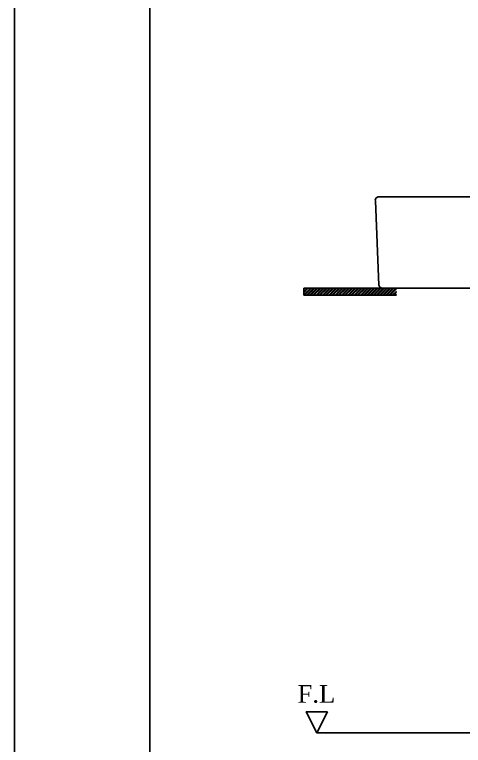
# Model space of a CAD drawing. Header units: millimetres. Extents: x 14069 to 16494, y -90 to 3341.
# Drawn here: x 14069 to 14704, y 628 to 1664 of the extents above; entities that cross this region are included whole.
import ezdxf
from ezdxf.lldxf.tags import DXFTag

# ---------------------------------------------------------------- set-up
doc = ezdxf.new("R2010")
doc.units = ezdxf.units.MM
doc.header["$LTSCALE"] = 0.2
for name, color, linetype in [('002', 7, 'Continuous'), ('1', 2, 'CENTER'), ('CENTER', 2, 'CENTER'), ('YA', 7, 'Continuous')]:
    doc.layers.add(name, color=color, linetype=linetype)
doc.layers.add('DIM', color=3, linetype='Continuous', lineweight=15)
doc.layers.add('LINE', color=7, linetype='Continuous', lineweight=25)
doc.styles.add('STYLE2', font='dutch.ttf', dxfattribs={"height": 25})
tags = doc.linetypes.add('CENTER', pattern=[50.8, 31.75, -6.35, 6.35, -6.35]).pattern_tags.tags
tags[10:11] = [DXFTag(74, 4), DXFTag(75, 0), DXFTag(340, '0'), DXFTag(46, 1.0), DXFTag(50, 0.0), DXFTag(44, 0.0), DXFTag(45, 0.0)]
tags[8:9] = [DXFTag(74, 4), DXFTag(75, 0), DXFTag(340, '0'), DXFTag(46, 1.0), DXFTag(50, 0.0), DXFTag(44, 0.0), DXFTag(45, 0.0)]
tags[6:7] = [DXFTag(74, 4), DXFTag(75, 0), DXFTag(340, '0'), DXFTag(46, 1.0), DXFTag(50, 0.0), DXFTag(44, 0.0), DXFTag(45, 0.0)]
tags[4:5] = [DXFTag(74, 4), DXFTag(75, 0), DXFTag(340, '0'), DXFTag(46, 1.0), DXFTag(50, 0.0), DXFTag(44, 0.0), DXFTag(45, 0.0)]

msp = doc.modelspace()

# ---------------------------------------------------------------- hatches: boundary and pattern name
at = {"layer": 'LINE'}
h = msp.add_hatch(dxfattribs=at)
h.set_pattern_fill('STEEL', color=6)
h.set_pattern_definition([(45, (1753.741, 3.7293), (-2.245064, 2.245064), []), (45, (1753.741, 5.3168), (-2.245064, 2.245064), [])])
h.paths.add_polyline_path([(14609.4, 1275.9), (14606.7, 1275.9), (14478.4, 1275.9), (14478.4, 1265.9), (14609.4, 1265.9)])

# ---------------------------------------------------------------- linework, layer by layer
at = {"color": 7}
for p, q in [((14584.6, 1405.5, 4.4), (14839.6, 1405.5, 40.2)), ((14839.6, 1275.9, 45.4), (14589.7, 1275.9, 45.4))]:
    msp.add_line(p, q, dxfattribs=at)
at = {"layer": '002', "color": 7, "elevation": 6.2}
msp.add_lwpolyline([(14511.8, 675.5), (14481.8, 675.5), (14496.8, 645.5), (14511.8, 675.5)], dxfattribs=at)
at = {"layer": '1', "color": 7, "linetype": 'ByBlock'}
msp.add_line((14579.7, 1399.8, 4.4), (14584.8, 1280.3, 45.4), dxfattribs=at)
at = {"layer": '1', "color": 6}
for p, q in [((14478.4, 1275.9, 4.3), (14609.4, 1275.9, 4.3)), ((14478.4, 1265.9, 4.3), (14609.4, 1265.9, 4.3))]:
    msp.add_line(p, q, dxfattribs=at)
at = {"layer": '1', "color": 0, "linetype": 'ByBlock'}
msp.add_line((14496.8, 645.5, 6.2), (16034.5, 645.5, 6.2), dxfattribs=at)
at = {"layer": '1', "color": 7}
for centre, start, end in [((14584.6, 1400.5, 4.4), 90, 187.3524), ((14589.7, 1280.9, 45.4), 187.3524, 270)]:
    msp.add_arc(centre, 5, start, end, dxfattribs=at)
at = {"layer": 'CENTER', "color": 6, "linetype": 'CENTER', "ltscale": 2}
msp.add_line((14478.4, 1265.9, 4.3), (14478.4, 1275.9, 4.3), dxfattribs=at)
at = {"layer": 'YA', "color": 7}
msp.add_line((14260, 40.9), (14260, 2150.7), dxfattribs=at)
at = {"layer": 'YA', "color": 0}
msp.add_lwpolyline([(14068.7, -89.6), (16494.2, -89.6), (16494.2, 3340.8), (14068.7, 3340.8)], close=True, dxfattribs=at)

# ---------------------------------------------------------------- texts
at = {"layer": 'DIM', "color": 0, "insert": (14469.4, 713.4, 6.2), "char_height": 25, "width": 67.266, "attachment_point": 1, "style": 'STYLE2'}
msp.add_mtext('F.L', dxfattribs=at)

doc.saveas('drawing.dxf')
